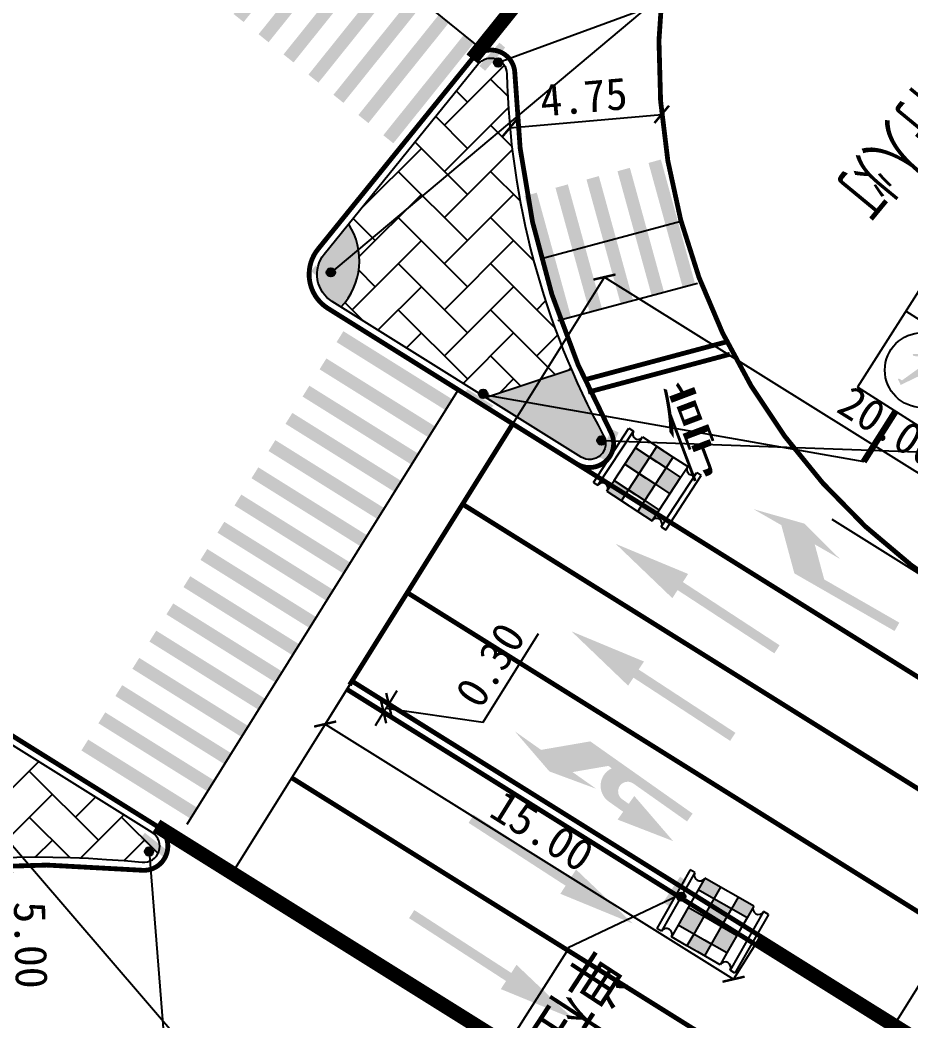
# Model space of a CAD drawing. Header units: millimetres. Extents: x 67546 to 67853, y 50670 to 50921.
# Drawn here: x 67696.48 to 67724.23, y 50758.68 to 50789.86 of the extents above; entities that cross this region are included whole.
import ezdxf

# ---------------------------------------------------------------- set-up
doc = ezdxf.new("R2010")
doc.units = ezdxf.units.MM
doc.linetypes.add('JTSS01', pattern=[6, 2, -4])
doc.linetypes.add('JTSS02', pattern=[2, 1, -1])
for name, color, linetype in [('@-中心线', 2, 'Continuous'), ('@-交通信号', 7, 'Continuous'), ('@-交通岛', 82, 'Continuous'), ('@-交通标志', 7, 'Continuous'), ('@-标注', 7, 'Continuous'), ('@-注释', 7, 'Continuous'), ('@-设计标注', 7, 'Continuous'), ('@-路面边线', 7, 'Continuous'), ('@-辅助设计', 4, 'Continuous'), ('@-道路边线', 7, 'Continuous'), ('@-隔离岛', 3, 'Continuous'), ('@-隔离栏', 7, 'Continuous'), ('交通标志', 7, 'Continuous')]:
    doc.layers.add(name, color=color, linetype=linetype)
doc.layers.add('@-道路标线', color=7, linetype='Continuous', lineweight=0)
doc.layers.get('0').off()
doc.styles.add('--黑体', font='simhei.ttf')
doc.styles.add('STYLE1', font='simhei.ttf', dxfattribs={"width": 0.8})
doc.styles.add('宋体', font='')
doc.styles.add('黑体', font='simhei.ttf', dxfattribs={"width": 0.8})
doc.styles.get('宋体').set_extended_font_data('SimSun')
doc.linetypes.add('FENCELINE1', pattern='A,6.349999999999998,-2.54,[133,ltypeshp.shx,S=2.54,R=0,X=-2.54,Y=0],-2.54,25.4', length=36.83)
doc.dimstyles.new('标志标注', dxfattribs={"dimtxt": 1, "dimasz": 0.5, "dimexe": 0, "dimexo": 0, "dimgap": 0.25, "dimtad": 1, "dimzin": 0, "dimdsep": 46, "dimtxsty": '--黑体', "dimblk": 'ARCHTICK', "dimcen": 0.09, "dimadec": 0, "dimazin": 0, "dimtfac": 1, "dimtix": 1, "dimtmove": 1, "dimatfit": 0, "dimfxl": 1, "dimtolj": 1, "dimtzin": 0, "dimarcsym": 0})

# ---------------------------------------------------------------- blocks, each defined once
blk = doc.blocks.new('A$C4D5C2BD2')
at = {"layer": '@-交通信号', "linetype": 'ByBlock', "lineweight": -3}
blk.add_hatch(color=14, dxfattribs=at).paths.add_polyline_path([(0.5572020175083134, 0.5146595514379442, 1), (0.2922885207311656, 0.5146595514379442, 1)])
h = blk.add_hatch(color=14, dxfattribs=at)
edge = h.paths.add_edge_path()
edge.add_line((0.981396496295929, 0.3103656233288348), (0.9047607928514481, 0.5335762156173587))
edge.add_line((0.9047607928514481, 0.5335762188769877), (0.000568583607673645, 0.2231366215273738))
edge.add_line((0.0005685761570930481, 0.2231366285122931), (0.07720427960157394, -7.396377623081207e-05))
edge.add_line((0.07720427960157394, -7.396703585982323e-05), (0.9813964888453484, 0.3103656303137541))
at = {"layer": '@-交通信号', "color": 14}
blk.add_circle((0.4247452691197395, 0.5146595514379442, 363.6511633631799), 0.1324567483885739, dxfattribs=at)
blk = doc.blocks.new('A$C3CD052C4')
at = {"layer": '@-交通信号'}
h = blk.add_hatch(color=256, dxfattribs=at)
h.paths.add_polyline_path([(0.1983859571773792, 4.356085207038632), (0.3037263108562911, 4.182178008431947), (0.3200045453995699, 3.934058719638415), (0.3810483660345199, 3.966599105235218), (0.4013966001366498, 4.275731142948644), (0.2752394003473455, 4.548255585470542), (0.1207051664969185, 4.589344146314033), (0.1368730835529277, 4.649943680897195), (0.157221317771473, 4.715024181221452), (0.1409426421305398, 4.776036930097689), (0.1002470557141351, 4.8142541802099), (0.04286595714802388, 4.829918102943338), (-0.01451514147629496, 4.814254180208081), (-0.05521072783449199, 4.77603693009587), (-0.07148940341721755, 4.715024181205081), (-0.05114116919867229, 4.649943680909928), (-0.03497325220087077, 4.589344146312214), (-0.1895074860512977, 4.548255585452353), (-0.3156646858988097, 4.275731142926816), (-0.2953164516802644, 3.966599105244313), (-0.2342726311035221, 3.934058719632958), (-0.2179943965602433, 4.182178008441042), (-0.1126540429395391, 4.356085207034994), (-0.1126540428813314, 3.967285207005261), (-0.2342726310889702, 3.267445207033234), (-0.279085850372212, 3.25705659617779), (-0.2912468931463081, 3.189701124136263), (-0.1126540429249872, 3.189685207004004), (0.04286595720623154, 3.967285207021632), (0.1983859571919311, 3.189685207022194), (0.3769788072968367, 3.18970112414172), (0.3648177647555713, 3.257056596183247), (0.3200045454141218, 3.267445207024139), (0.1983859571773792, 3.967285207023451)])
h.paths.add_polyline_path([(-0.06118429476919118, 1.636378291499568), (-0.3482229192304658, 0.9205713478113466), (-0.4579572204529541, 0.9188305799580121), (-0.4771172687906073, 0.8874937784821668), (-0.3065058634529123, 0.7793136970540218), (0.08171556417073589, 1.403055258662789), (0.3901159533270402, 0.8554683633010427), (0.3610900809726445, 0.822830726599932), (0.3647185906738741, 0.7974457475393137), (0.4082571785402251, 0.7793136970467458), (0.506219883376616, 0.8590945566884329), (0.2014475629403023, 1.638771373256532), (0.2159607196663273, 2.019543891745343), (0.3683466593938647, 1.85998217249653), (0.408250562948524, 1.595980882662843), (0.4737198686198099, 1.636111189556686), (0.4445396291994257, 1.94701568977689), (0.3030383364821319, 2.150094438551605), (0.1325111714249942, 2.208116783383957), (0.1252545931201894, 2.251633812893488, 0.2072279350689316), (0.1346140927344095, 2.450030692549262, 0.0711061981058181), (0.1193633821385447, 2.472137523831407, 0.0975891202728249), (0.1034852991870139, 2.48372346323049, 0.0222332267681968), (0.08456203251262195, 2.491531811232562, 0.0407986121601978), (0.07378418094594963, 2.494460636444273, 0.0459787038497324), (0.04555813709157519, 2.49706172911101, 0.0363583218134128), (0.009835170960286632, 2.494460636444273, 0.02830864803348), (-0.00935821476741694, 2.490530535462312, 0.0246906909628924), (-0.03075985630857758, 2.483723463228671, 0.079384576499933), (-0.05583795587881468, 2.469505774046411, 0.1243502617140169), (-0.06706480044522323, 2.454712290782481, 0.0811445592898371), (-0.07183741006883793, 2.435193731856998, 0.0695555518301039), (-0.0704105976910796, 2.411836468469119, 0.0047304574096672), (-0.06829578496399336, 2.401883111553616, 0.0090106909384495), (-0.06704230702598579, 2.39668994594831, 0.057141586892112), (-0.06096273110597394, 2.380969756777631, -0.0682413411958788), (-0.05615765994298272, 2.367678773531225, -0.1243534000053011), (-0.05688904688577168, 2.34781299745373, 0.0894556629479959), (-0.05978576498455368, 2.320536050174269, 0.0148189027599731), (-0.05776430989499204, 2.300840494513977, -0.0224194918720017), (-0.05592311613145284, 2.279750535453786, 0.0428473774026392), (-0.05615765994298272, 2.26976586341334, 0.1828745618122536), (-0.05377668564324267, 2.264489678782411, 0.101618928131842), (-0.04527257199515589, 2.258886470561265, 0.0299215739039949), (-0.001733984012389556, 2.249434136931086), (-0.001733984012389556, 2.204490589996567), (-0.1098946226702537, 2.1785597586113), (-0.1807460487616481, 2.085614511275708), (-0.2914515398006188, 1.939557423202132), (-0.3313056047336431, 1.904149619640521), (-0.5062198836385505, 1.793500335124918), (-0.4530814243044006, 1.753666386819532), (-0.2629672755283536, 1.852729243923022), (-0.2161719821888255, 1.877593834708023), (-0.1098946225974942, 2.021437714965941)])
for p, q in [((-1.402307950018439, 5.60923179994461), (-1.402307949960232, -1.2732925824821e-11)), ((1.402307949902024, 5.609231799970075), (-1.402307950018439, 5.60923179994461)), ((1.402307949902024, 5.609231799970075), (1.402307949960232, 1.2732925824821e-11)), ((1.402307949989336, 2.804615899991404), (-1.402307950047543, 2.804615899995042)), ((1.402307949960232, 1.2732925824821e-11), (-1.402307949960232, -1.2732925824821e-11))]:
    blk.add_line(p, q, dxfattribs=at)
at = {"layer": '@-交通信号', "color": 1}
blk.add_circle((-1.01863406598568e-10, 4.206923849938903), 1.166399999991831, dxfattribs=at)
at = {"layer": '@-交通信号', "color": 3}
blk.add_circle((0.01579213106015231, 1.529717030643951), 1.166399999991831, dxfattribs=at)
blk = doc.blocks.new('A$C5D3B22B4')
at = {"layer": '@-交通信号'}
for p, q in [((0.4413993451016722, 17.24206643283105), (1.1784147653525, 17.24206643283105)), ((0.4413993451016722, 17.24206643283105), (0.4413993451016722, 16.72376884262667)), ((1.105069848650601, 17.24206643283105), (0.5147442618035711, 17.24206643283105)), ((1.105069848650601, 17.24206643283105), (0.5147442618035711, 17.24206643283105)), ((0.5147442618035711, 17.24206643283105), (0.5147442618035711, 17.24206643283105)), ((0.5147442618035711, 17.24206643283105), (0.5147442618035711, 17.24206643283105)), ((0.5147442618035711, 17.24206643283105), (0.5147442618035711, 17.24206643283105)), ((1.1784147653525, 17.24206643283105), (1.1784147653525, 0.0809907138827839)), ((1.1784147653525, 17.07442647273456), (0.4413993451016722, 17.07442647273456)), ((-0.02233867958420888, 16.63465959109271), (-0.6277825429860968, 16.49763751473802)), ((0.1153616927622352, 16.63465959109271), (-0.02233867958420888, 16.63465959109271)), ((0.1153616927622352, 16.70260056157349), (0.1153616927622352, 15.69368050578487)), ((0.1153616927622352, 16.70260056157349), (0.2495233541849302, 16.70260056157349)), ((0.1824425234663067, 16.70260056157349), (0.1824425234663067, 15.69368050578487)), ((0.2495233541849302, 16.70260056157349), (0.809907055227086, 16.76442361522641)), ((0.2495233541849302, 16.70260056157349), (0.2495233541849302, 15.69368050578487)), ((0.809907055227086, 16.76442361522641), (0.809907055227086, 15.51163263688795)), ((0.809907055227086, 15.5105133279194), (0.809907055227086, 16.69353855771806)), ((-19.01916506013367, 16.36813209847242), (-19.33041515065997, 16.36658324647942)), ((-13.85681291895162, 16.3839729569936), (-19.01916506013367, 16.36813209847242)), ((-6.75872682291083, 16.40460298876314), (-13.85681291895162, 16.3839729569936)), ((0.1153616927622352, 16.44111264106868), (-6.75872682291083, 16.40460298876314)), ((-0.6277825429860968, 16.49763751473802), (-0.6277825429860968, 16.43890202417424)), ((-0.627029175448115, 16.21960691784443), (-0.6268592473934405, 16.17667414951393)), ((-0.627029175448115, 16.21960691784443), (0.1153616927622352, 16.21960691784443)), ((-19.01916506013367, 16.01543425421369), (-19.29370332800318, 16.01717393904255)), ((-13.85373341885861, 16.00429684719165), (-19.01916506013367, 16.01543425421369)), ((-6.75872682291083, 15.98979226334086), (-13.85373341885861, 16.00429684719165)), ((0.1153616927622352, 15.95516842628967), (-6.75872682291083, 15.98979226334086)), ((-0.6277825429860968, 15.95726485926753), (-0.6277825429860968, 15.90975372742651)), ((-0.02233867958420888, 15.77273165107181), (-0.6277825429860968, 15.90975372742651)), ((-0.6268592473934405, 16.17667414951393), (0.1153616927622352, 16.17667414951393)), ((0.1153616927622352, 15.77273165107181), (-0.02233867958420888, 15.77273165107181)), ((0.1153616927622352, 15.69368050578487), (0.2495233541849302, 15.69368050578487)), ((0.5147442618035711, 15.50372726831847), (0.2495233541849302, 15.69368050578487)), ((0.4413993451016722, 15.55625745722318), (0.4413993451016722, 0.0809907138827839)), ((0.5147442618035711, 15.50372726831847), (0.809907055227086, 15.50372726831847)), ((0.8904059988853987, 9.580596452478858), (1.212401773533202, 9.580596452478858)), ((0.8913895225996384, 9.577645881428907), (1.215352344690473, 9.577645881428907)), ((1.1784147653525, 4.319504131372014), (0.4413993451016722, 4.319504131372014)), ((1.1784147653525, 3.239628098528556), (0.4413993451016722, 3.239628098528556)), ((1.175710075112875, 3.065762893780629), (1.299130259663798, 3.065762893780629)), ((1.299130259663798, 3.065762893780629), (1.299130259663798, 1.940892026235815)), ((1.029931805227534, 2.159752065686916), (0.4413993451016722, 2.159752065686916)), ((1.1784147653525, 2.159752065686916), (0.4413993451016722, 2.159752065686916)), ((1.175710075112875, 2.160546679939216), (0.4441040353267454, 2.160546679939216)), ((1.028128678401117, 2.160546679939216), (0.4441040353267454, 2.160546679939216)), ((1.175710075112875, 1.940892026235815), (1.299130259663798, 1.940892026235815)), ((1.1784147653525, 1.079876032843458), (0.4413993451016722, 1.079876032843458)), ((0.2806895182875451, 0.8188976695801102), (0.1196916309563676, 0.2151556149183307)), ((0.3671628650772618, 0.8188976695801102), (0.2806895182875451, 0.8188976695801102)), ((0.4413993451016722, 0.8099070246335032), (0.3543977392691886, 0.8099070246335032)), ((0.4441040353267454, 0.8188976695801102), (0.3576306885224767, 0.8188976695801102)), ((0.3820061610458652, 0.8099070246335032), (0.4359999647276709, 0.8099070246335032)), ((0.7113683635107009, 0.8099070246335032), (0.7545634064445039, 0.8099070246335032)), ((0.7114995000010822, 0.8188976695801102), (0.7544322699541226, 0.8188976695801102)), ((0.7884406702505657, 0.8188976695801102), (0.7884406702505657, 0.0809907138827839)), ((0.7884406702505657, 0.8188976695801102), (0.8313734402036062, 0.8188976695801102)), ((0.8313734402036062, 0.8188976695801102), (0.8313734402036062, 0.0809907138827839)), ((1.029931805227534, 0.8099070246335032), (1.08392560890934, 0.8099070246335032)), ((1.175710075112875, 0.8188976695801102), (1.284665417959332, 0.8188976695801102)), ((1.1784147653525, 0.8099070246335032), (1.28803570799937, 0.8099070246316842)), ((1.252651245362358, 0.8188976695801102), (1.361606588208815, 0.8188976695801102)), ((1.361606588208815, 0.8188976695801102), (1.522604475525441, 0.2151556149183307)), ((0, 0.0809907138827839), (1.61981411043962, 0.0809907138827839)), ((0, 0.0809907138827839), (0, 0)), ((0, 0), (1.61981411043962, 0)), ((0.1196916309563676, 0.2151556149183307), (0.1196916309563676, 0.0809907138827839)), ((1.522604475525441, 0.2151556149183307), (1.522604475525441, 0.0809907138827839)), ((1.61981411043962, 0.0809907138827839), (1.61981411043962, 0))]:
    blk.add_line(p, q, dxfattribs=at)
blk = doc.blocks.new('A$C42B20481')
at = {"layer": '@-交通信号', "linetype": 'ByBlock', "lineweight": -3}
for points in [[(0.1324567483885739, 0, 1), (-0.1324567483885739, 0, 1)], [(0.4606980249664048, -0.3733013846704125), (0.4603487807471538, -0.1373016438719787), (-0.4956503291614354, -0.1387163790641353), (-0.4953010849567363, -0.374716119862569)]]:
    blk.add_hatch(color=14, dxfattribs=at).paths.add_polyline_path(points)
at = {"layer": '@-交通信号', "color": 14}
blk.add_circle((0, 0), 0.1324567483885739, dxfattribs=at)
blk = doc.blocks.new('_ARCHTICK')
at = {"color": 0, "linetype": 'ByBlock', "const_width": 0.15}
blk.add_lwpolyline([(-0.5, -0.5), (0.5, 0.5)], dxfattribs=at)
blk = doc.blocks.new('*D42')
at = {"layer": '@-注释', "color": 0, "lineweight": -2, "transparency": 16777216}
for p, q in [((67706.81518474182, 50769.26775325238), (67705.97970262382, 50767.93070237049)), ((67705.97970262382, 50767.93070237049), (67718.70042406631, 50759.98191340725)), ((67719.53590618432, 50761.31896428914), (67718.70042406631, 50759.98191340725))]:
    blk.add_line(p, q, dxfattribs=at)
at = {"layer": 'Defpoints', "color": 0, "transparency": 16777216}
for p in [(67706.81518474182, 50769.26775325238), (67719.53590618432, 50761.31896428914), (67718.70042406631, 50759.98191340725)]:
    blk.add_point(p, dxfattribs=at)
at = {"layer": '@-注释', "color": 0, "lineweight": -2, "transparency": 16777216, "xscale": 0.5, "yscale": 0.5, "zscale": 0.5}
for p, rotation in [((67705.97970262382, 50767.93070237049), 148.0000000011344), ((67718.70042406631, 50759.98191340725), 328.0000000011345)]:
    blk.add_blockref('_ARCHTICK', p, dxfattribs=dict(at, rotation=rotation))
at = {"layer": '@-注释', "color": 0, "transparency": 16777216, "insert": (67712.74047986775, 50764.59710827613), "char_height": 1, "attachment_point": 5, "rotation": 328.0000000011344, "style": '--黑体'}
blk.add_mtext('\\A1;15.00', dxfattribs=at)
blk = doc.blocks.new('A$C348E0356')
at = {"layer": '交通标志', "lineweight": 15}
h = blk.add_hatch(color=1, dxfattribs=at)
h.paths.add_polyline_path([(3.003229652764275, 1.581825583154568), (2.699315253586973, 2.053429645515278), (2.345612207427619, 1.825493846656171), (2.649526606546714, 1.35388978429546)])
h.paths.add_polyline_path([(1.699794109328649, 2.827652479812969), (2.00370850827312, 2.356048417277634), (2.357411554490681, 2.58398421613674), (2.053497155546209, 3.055588278657522)])
h.paths.add_polyline_path([(2.00370850827312, 2.356048417277634), (1.473153939063194, 2.014144718996249), (1.815057638159487, 1.483590148374786), (2.345612207427619, 1.825493846656171), (2.212649657740256, 2.031820624353712)])
h.paths.add_polyline_path([(2.11897203727858, 1.011986086014075), (1.815057638159487, 1.483590148374786), (1.284503068891353, 1.141686450093402), (1.588417468068655, 0.6700823877326914)])
h.paths.add_polyline_path([(1.169239540060515, 2.485748781531583), (0.6386849708505907, 2.143845083250199), (0.9425993697950616, 1.672241020714864), (1.473153939063194, 2.014144718996249)])
h.paths.add_polyline_path([(0.9425993697950616, 1.672241020714864), (0.5888963236357087, 1.444305221855755), (0.9308000227320008, 0.9137506512342952), (1.284503068891353, 1.141686450093402), (1.151540519262198, 1.348013227790942)])
at = {"layer": '交通标志', "lineweight": 25}
for p, q in [((1.768577406415715, 3.497717086982446), (6.21755607426e-05, 2.358038092701462)), ((1.863550656125879, 3.350340817545656), (1.768577406415715, 3.497717086982446)), ((1.863550656125879, 3.350340817545656), (0.0950354252709076, 2.210661823264671)), ((1.699794109328649, 2.827652479812969), (1.169239540060515, 2.485748781531583)), ((2.053497155546209, 3.055588278657522), (1.699794109328649, 2.827652479812969)), ((2.00370850827312, 2.356048417277634), (1.699794109328649, 2.827652479812969)), ((2.357411554490681, 2.58398421613674), (2.053497155546209, 3.055588278657522)), ((2.357411554490681, 2.58398421613674), (2.00370850827312, 2.356048417277634)), ((2.699315253586973, 2.053429645515278), (2.357411554490681, 2.58398421613674)), ((0.0950354252709076, 2.210661823264671), (6.21755607426e-05, 2.358038092701462)), ((1.169239540060515, 2.485748781531583), (0.6386849708505907, 2.143845083250199)), ((1.473153939063194, 2.014144718996249), (1.169239540060515, 2.485748781531583)), ((2.00370850827312, 2.356048417277634), (1.473153939063194, 2.014144718996249)), ((2.345612207427619, 1.825493846656171), (2.00370850827312, 2.356048417277634)), ((3.003229652764275, 1.581825583154568), (2.566352703957818, 2.259756423212819)), ((0.6386849708505907, 2.143845083250199), (0.2849819246330298, 1.91590928439109)), ((0.5888963236357087, 1.444305221855755), (0.2849819246330298, 1.91590928439109)), ((0.9425993697950616, 1.672241020714864), (0.6386849708505907, 2.143845083250199)), ((1.473153939063194, 2.014144718996249), (0.9425993697950616, 1.672241020714864)), ((1.815057638159487, 1.483590148374786), (1.473153939063194, 2.014144718996249)), ((2.649526606546714, 1.35388978429546), (2.212649657740256, 2.031820624353712)), ((2.699315253586973, 2.053429645515278), (2.345612207427619, 1.825493846656171)), ((0.9425993697950616, 1.672241020714864), (0.5888963236357087, 1.444305221855755)), ((1.284503068891353, 1.141686450093402), (0.9425993697950616, 1.672241020714864)), ((2.11897203727858, 1.011986086014075), (1.68209508853033, 1.689916926072328)), ((2.345612207427619, 1.825493846656171), (1.815057638159487, 1.483590148374786)), ((3.003229652764275, 1.581825583154568), (2.649526606546714, 1.35388978429546)), ((0.9308000227320008, 0.9137506512342952), (0.5888963236357087, 1.444305221855755)), ((1.588417468068655, 0.6700823877326914), (1.151540519262198, 1.348013227790942)), ((1.815057638159487, 1.483590148374786), (1.284503068891353, 1.141686450093402)), ((3.193176151951773, 1.287073044106364), (1.424660921038593, 0.1473940498253796)), ((2.649526606546714, 1.35388978429546), (2.11897203727858, 1.011986086014075)), ((3.288149401603732, 1.139696774669572), (3.193176151951773, 1.287073044106364)), ((1.234714421851094, 0.442146588873584), (0.7978374730446376, 1.120077428931835)), ((1.284503068891353, 1.141686450093402), (0.9308000227320008, 0.9137506512342952)), ((3.288149401603732, 1.139696774669572), (1.519634170748758, 1.7780388589e-05)), ((2.11897203727858, 1.011986086014075), (1.588417468068655, 0.6700823877326914)), ((1.588417468068655, 0.6700823877326914), (1.234714421851094, 0.442146588873584)), ((1.519634170748758, 1.7780388589e-05), (1.424660921038593, 0.1473940498253796))]:
    blk.add_line(p, q, dxfattribs=at)
for centre, major_axis, ratio, start_param, end_param in [((1.958523905836044, 3.202964548094313), (0.0132628393479032, 0.1748249984116091), 0.9999999976595978, 0.648165981041317, 3.789758634631108), ((0.1900086749810725, 2.06328555382788), (-0.1748249984686601, 0.0132628393522313), 0.999999997006934, 2.218962305269292, 5.360554958859085), ((3.098202902416232, 1.434449313717776), (-0.1748249984686601, 0.0132628393522313), 0.999999997006934, -0.9226303483204992, 2.218962305269292), ((1.329687671561259, 0.2947703194367932), (0.0132628393608787, 0.1748249985826468), 0.9999999959073038, 3.789758633994535, 6.931351287584327)]:
    blk.add_ellipse(centre, major_axis=major_axis, ratio=ratio, start_param=start_param, end_param=end_param, dxfattribs=at)
blk = doc.blocks.new('A$C3C0A0687')
at = {"layer": '交通标志', "linetype": 'ByBlock', "lineweight": -3}
for points in [[(0.51630682812538, 0.9557776210713198), (0.2803620946360752, 0.9608847109484486), (0.259674049098976, 0.0051084273000015), (0.4956187825882809, 1.3374228729e-06)], [(0.2649107784296911, 0.5038333508418873, 1), (-2.7183474567e-06, 0.5038333508418873, 1)]]:
    blk.add_hatch(color=14, dxfattribs=at).paths.add_polyline_path(points)
at = {"layer": '交通标志', "color": 14}
blk.add_circle((0.1324540300411172, 0.5038333508418873), 0.1324567483885739, dxfattribs=at)
blk = doc.blocks.new('A$C59555438')
at = {"layer": '交通标志'}
h = blk.add_hatch(color=1, dxfattribs=at)
edge = h.paths.add_edge_path(flags=16)
edge.add_arc((0.3505040291111072, -0.2000641846525468), 0.2015999999999083, 105.28331680243821, 195.2833168024382, ccw=False)
edge.add_line((0.2973638451967417, -0.0055939276630852), (5.360870505988714, 1.378040152772654))
edge.add_arc((5.414010689903078, 1.183569895783192), 0.2015999999999011, 15.283316802438208, 105.28331680244241, ccw=False)
edge.add_line((5.608480946892087, 1.236710079697104), (6.193512939698848, -0.9042558261298836))
edge.add_arc((5.999042682709839, -0.957396010043567), 0.2015999999998938, -74.71668319756589, 15.283316802438208, ccw=False)
edge.add_line((6.052182866622387, -1.151866267033027), (0.9886762058304157, -2.535500347468768))
edge.add_arc((0.9355360219160502, -2.34103009047908), 0.2015999999999011, 195.2833168024382, 285.2833168024382, ccw=False)
edge.add_line((0.7410657649270433, -2.394170274392763), (0.1560337721202814, -0.2532043685657754))
edge = h.paths.add_edge_path()
edge.add_arc((0.3503419572534767, -0.1999667472398414), 0.302399999999848, 105.28331680243821, 195.2833168024382, ccw=False)
edge.add_line((0.2706316813819285, 0.0917386382445784), (5.334390413281653, 1.475441598648558))
edge.add_arc((5.414100689153202, 1.18373621316391), 0.302399999999848, 15.283316802436786, 105.28331680243821, ccw=False)
edge.add_line((5.705806074638529, 1.263446489034095), (6.290910140045524, -0.8777831715638058))
edge.add_arc((5.999204754560196, -0.9574934474339896), 0.302399999999848, -74.71668319756168, 15.283316802438208, ccw=False)
edge.add_line((6.078915030429924, -1.249198832918409), (1.015156298530199, -2.632901793322389))
edge.add_arc((0.9354460226604712, -2.341196407837741), 0.3023999999998553, 195.2833168024382, 285.2833168024382, ccw=False)
edge.add_line((0.6437406371751422, -2.420906683708153), (0.05863657176814741, -0.2796770231102528))
for points in [[(2.254681827422053, -2.189556589226748), (3.715157706097762, -1.790472647057248), (5.513923373892131, 1.358669911795209, 0.19887857131623), (5.360870506072387, 1.378040152808353), (4.094864884389901, 1.032096394553322)], [(0.3955562100963739, -1.12975365046673), (0.7410657650125358, -2.394170274357747, 0.198946163876398), (0.8356233380946132, -2.516130106418776), (2.634389005716446, 0.6330124523843621), (1.17391312721698, 0.2339285102629444)], [(5.175633584771317, -1.391388704888339), (6.052182866707878, -1.151866266997557, 0.4142135623731015), (6.193512939784341, -0.904255826094868), (5.953990501893699, -0.0277065441587444)]]:
    blk.add_hatch(color=1, dxfattribs=at).paths.add_polyline_path(points)
at = {"layer": '交通标志', "true_color": 0xffffff}
for points in [[(5.953990501893696, -0.0277065441587435), (5.608480946977579, 1.236710079732119, 0.1989461638801886), (5.513923373892131, 1.358669911795209), (3.715157706097762, -1.79047264705725), (5.175633584771319, -1.391388704888339)], [(4.094864884389901, 1.032096394553322), (2.634389005716448, 0.6330124523843624), (0.8356233380946132, -2.516130106418776, 0.1988785713200205), (0.9886762059159082, -2.535500347433525), (2.254681827422053, -2.189556589226748)], [(1.17391312721698, 0.2339285102629444), (0.2973638452822342, -0.0055939276273875, 0.4142135623730847), (0.1560337722057739, -0.2532043685307599), (0.3955562100963739, -1.12975365046673)]]:
    blk.add_hatch(color=7, dxfattribs=at).paths.add_polyline_path(points)
at = {"layer": '交通标志', "color": 1}
for points in [[(0.5464096677369527, -2.447644689311118, 0.414213562373091), (1.041630549543697, -2.730304835463357), (6.10565303610565, -1.346529802489839, 0.414213562373091), (6.388313182256754, -0.8513089206835502), (5.803137044251343, 1.290184494685945, 0.414213562373091), (5.307916162444597, 1.572844640838184), (0.2438936758826458, 0.1890696078644396, 0.414213562373091), (-0.038766470268456, -0.3061512739420777), (0.5464096677369527, -2.447644689311118)], [(0.0586365718536399, -0.2796770230750099, -0.4142135623730951), (0.270631681467421, 0.09173863827959401), (5.334390413368963, 1.475441598683801, -0.414213562373091), (5.705806074722204, 1.263446489069564), (6.290910140131018, -0.87778317152879, -0.414213562373091), (6.078915030515418, -1.249198832883166), (1.015156298615693, -2.632901793286919, -0.414213562373091), (0.6437406372606347, -2.420906683673138), (0.0586365718536399, -0.2796770230750099)], [(0.1560337722057739, -0.2532043685307599, -0.4142135623730847), (0.2973638452822342, -0.0055939276273875), (5.360870506072387, 1.378040152808353, -0.4142135623731015), (5.608480946977579, 1.236710079732119), (6.193512939784341, -0.904255826094868, -0.4142135623731015), (6.052182866707878, -1.151866266997557), (0.9886762059159082, -2.535500347433525, -0.4142135623731015), (0.7410657650125358, -2.394170274357747), (0.1560337722057739, -0.2532043685307599)]]:
    blk.add_lwpolyline(points, format="xyb", dxfattribs=at)
for points in [[(5.513923373891883, 1.358669911794777), (3.71515770609767, -1.790472647057413)], [(2.254681827422245, -2.189556589226413), (4.094864884389608, 1.032096394552809)], [(2.634389005716001, 0.6330124523835821), (0.8356233380945923, -2.516130106418812)], [(1.173913127217019, 0.2339285102630129), (0.3955562100964016, -1.129753650466682)], [(5.175633584771276, -1.391388704888413), (5.953990501893713, -0.0277065441587183)]]:
    blk.add_lwpolyline(points, dxfattribs=at)
at = {"layer": '交通标志', "color": 7}
for points in [[(4.094864884389608, 1.032096394552809), (2.634389005716001, 0.6330124523835821)], [(3.71515770609767, -1.790472647057413), (5.175633584771276, -1.391388704888413)]]:
    blk.add_lwpolyline(points, dxfattribs=at)
at = {"layer": '交通标志', "color": 1, "lineweight": 0}
for centre, radius, start, end in [((0.3503419573371502, -0.1999667472043711), 0.302399999999848, 105.2833168024516, 195.2833168019546), ((5.999204754645687, -0.9574934473989742), 0.3023999999998538, 285.2833168024517, 15.28331680195462), ((0.935446022745964, -2.341196407802725), 0.3023999999998538, 195.2833168019546, 285.2833168024517)]:
    blk.add_arc(centre, radius, start, end, dxfattribs=at)
blk = doc.blocks.new('A$C00990124')
at = {"layer": '@-交通标志'}
blk.add_line((4.03863356891088, 8.375682107638568), (7.842989163240419, 9.514135432895273), dxfattribs=at)
at = {"layer": '@-交通标志', "color": 0, "lineweight": -3}
blk.add_line((4.058251671376638, 8.35589451668784), (-1.7789425328e-06, 3.746898548211901), dxfattribs=at)
at = {"layer": '@-交通标志', "lineweight": 0, "ltscale": 0.5, "rotation": 18.7745132221656}
blk.add_blockref('A$C348E0356', (7.610208364087156, 6.313692850992083), dxfattribs=at)
at = {"layer": '@-交通标志', "rotation": 139.089048828602}
blk.add_blockref('A$C3C0A0687', (8.190717954887077, 9.704387176316233), dxfattribs=at)
at = {"layer": '@-交通标志', "color": 0, "lineweight": -3, "rotation": 305.8141268137496}
blk.add_blockref('A$C59555438', (1.830900762579403, 5.826271494384855), dxfattribs=at)
at = {"layer": '@-交通标志', "color": 0, "lineweight": -3, "style": '黑体', "width": 0.8}
blk.add_text('单柱', height=1.5, rotation=228.1137237925515, dxfattribs=at).set_placement((4.715823206817731, 8.34912640415132))
blk = doc.blocks.new('*D48')
at = {"layer": '@-标注', "color": 0, "lineweight": -2, "transparency": 16777216}
for p, q in [((67710.89760720945, 50767.98707983628), (67712.62728750448, 50770.75514693665)), ((67707.96022727723, 50768.55225126536), (67708.22518690935, 50768.97627531343)), ((67707.96022727723, 50768.55225126536), (67707.80125149796, 50768.2978368365)), ((67707.96022727723, 50768.55225126536), (67707.80125149796, 50768.2978368365)), ((67707.86778955867, 50768.61001276264), (67707.96022727723, 50768.55225126536)), ((67707.88073938759, 50768.42504405092), (67710.89760720945, 50767.98707983628)), ((67707.80125149796, 50768.2978368365), (67707.53629186585, 50767.87381278843)), ((67707.7088137794, 50768.35559833379), (67707.80125149796, 50768.2978368365))]:
    blk.add_line(p, q, dxfattribs=at)
at = {"layer": 'Defpoints', "color": 0, "transparency": 16777216}
for p in [(67707.86778955867, 50768.61001276264), (67707.7088137794, 50768.35559833379), (67707.80125149796, 50768.2978368365)]:
    blk.add_point(p, dxfattribs=at)
at = {"layer": '@-标注', "color": 0, "lineweight": -2, "transparency": 16777216, "xscale": 0.5, "yscale": 0.5, "zscale": 0.5}
for p, rotation in [((67707.80125149796, 50768.2978368365), 58.0000000003803), ((67707.96022727723, 50768.55225126536), 238.0000000003803)]:
    blk.add_blockref('_ARCHTICK', p, dxfattribs=dict(at, rotation=rotation))
at = {"layer": '@-标注', "color": 0, "transparency": 16777216, "insert": (67711.1216469697, 50769.77152990916), "char_height": 1, "attachment_point": 5, "rotation": 58.0000000003803, "style": '--黑体'}
blk.add_mtext('\\A1;0.30', dxfattribs=at)
blk = doc.blocks.new('*U50')
at = {"layer": '@-路面边线'}
h = blk.add_hatch(color=256, dxfattribs=at)
h.dxf.hatch_style = 1
h.paths.add_polyline_path([(0.3290716276812473, -0.00493495195909896), (0.3474177404914101, -4.004892879241841), (0.7474135332127638, -4.003058267962683), (0.7290674203821341, -0.003100340677790747)])
blk = doc.blocks.new('*U51')
at = {"layer": '@-辅助设计', "color": 0, "linetype": 'ByBlock', "lineweight": -2, "transparency": 16777216, "rotation": 321.0000000002346}
for p in [(67699.16209043124, 50798.41405245889), (67699.9392363927, 50797.78473206784), (67700.71638235416, 50797.15541167679), (67701.49352831562, 50796.52609128575), (67702.27067427708, 50795.8967708947), (67703.04782023854, 50795.26745050366), (67703.8249662, 50794.63813011261), (67704.60211216146, 50794.00880972156), (67705.37925812292, 50793.37948933052), (67706.15640408438, 50792.75016893947), (67706.93355004584, 50792.12084854842), (67707.7106960073, 50791.49152815738), (67708.48784196876, 50790.86220776632), (67709.26498793022, 50790.23288737528), (67710.04213389168, 50789.60356698423)]:
    blk.add_blockref('*U50', p, dxfattribs=at)
blk = doc.blocks.new('*U52')
at = {"layer": '@-路面边线'}
h = blk.add_hatch(color=256, dxfattribs=at)
h.dxf.hatch_style = 1
h.paths.add_polyline_path([(0.3484640278604318, -0.002446980837731483), (0.3484640278656204, -4.002446980831996), (0.7484640278651242, -4.002446980828855), (0.7484640278599356, -0.002446980834590384)])
blk = doc.blocks.new('*U53')
at = {"layer": '@-辅助设计', "color": 0, "linetype": 'ByBlock', "lineweight": -2, "transparency": 16777216}
for p, rotation in [((67710.12682559651, 50778.3416462895), 237.9999999999303), ((67709.59690633227, 50777.49359819334), 237.9999999999303), ((67709.06698706804, 50776.64555009719), 237.9999999999303), ((67708.5370678038, 50775.79750200103), 237.9999999999303), ((67708.00714853957, 50774.94945390488), 237.9999999999303), ((67707.47722927533, 50774.10140580872), 237.9999999999303), ((67706.9473100111, 50773.25335771257), 237.9999999999303), ((67706.41739074686, 50772.40530961641), 237.9999999999303), ((67705.88747148264, 50771.55726152026), 237.9999999999158), ((67705.3575522184, 50770.7092134241), 237.9999999999303), ((67704.82763295417, 50769.86116532794), 237.9999999999303), ((67704.29771368993, 50769.01311723179), 237.9999999999303), ((67703.7677944257, 50768.16506913563), 237.9999999999303), ((67703.23787516146, 50767.31702103948), 237.9999999999303), ((67702.70795589723, 50766.46897294332), 237.9999999999303), ((67702.17803663299, 50765.62092484717), 237.9999999999158)]:
    blk.add_blockref('*U52', p, dxfattribs=dict(at, rotation=rotation))
blk = doc.blocks.new('*U61')
at = {"layer": '@-路面边线'}
h = blk.add_hatch(color=256, dxfattribs=at)
h.dxf.hatch_style = 1
h.paths.add_polyline_path([(0.07852621056734804, 1.98489577410758), (0.1066889735314466, -2.015005082014402), (0.5066790591402277, -2.012188805711053), (0.4785162961901873, 1.98771205040717)])
blk = doc.blocks.new('*U62')
at = {"layer": '@-辅助设计', "color": 0, "linetype": 'ByBlock', "lineweight": -2, "transparency": 16777216, "rotation": 194.9671711634124}
for p in [(67717.06073094565, 50783.59645869592), (67716.09465698205, 50783.33819314104), (67715.12858301844, 50783.07992758616), (67714.16250905483, 50782.82166203127), (67713.19643509122, 50782.56339647639)]:
    blk.add_blockref('*U61', p, dxfattribs=at)
blk = doc.blocks.new('A$C174B43BA')
at = {"layer": '交通标志', "linetype": 'ByBlock', "lineweight": -3}
for points in [[(0.6366147921982129, 0.3842561724922007, 1), (0.3717012954210651, 0.3842561724922007, 1)], [(0.955758185315062, -1.431443593e-06), (0.9610766889582008, 0.2359386311726439), (0.0053193263074718, 0.2574830817691236), (8.226643331e-07, 0.0215430191528867)]]:
    blk.add_hatch(color=14, dxfattribs=at).paths.add_polyline_path(points)
at = {"layer": '交通标志', "color": 14}
blk.add_circle((0.504158043809639, 0.3842561724922007), 0.1324567483885739, dxfattribs=at)
blk = doc.blocks.new('*D79')
at = {"layer": '@-设计标注', "color": 0, "lineweight": -2, "transparency": 16777216}
for p, q in [((67711.82292178884, 50777.28180776104), (67714.68044593537, 50781.8548023203)), ((67714.68044593537, 50781.8548023203), (67731.6414078585, 50771.25641703564)), ((67728.78388371196, 50766.68342247638), (67731.6414078585, 50771.25641703564))]:
    blk.add_line(p, q, dxfattribs=at)
at = {"layer": 'Defpoints', "color": 0, "transparency": 16777216}
for p in [(67711.82292178884, 50777.28180776104), (67731.6414078585, 50771.25641703564), (67728.78388371196, 50766.68342247638)]:
    blk.add_point(p, dxfattribs=at)
at = {"layer": '@-设计标注', "color": 0, "lineweight": -2, "transparency": 16777216, "xscale": 0.5, "yscale": 0.5, "zscale": 0.5}
for p, rotation in [((67714.68044593537, 50781.8548023203), 147.9999999999958), ((67731.6414078585, 50771.25641703564), 327.9999999999959)]:
    blk.add_blockref('_ARCHTICK', p, dxfattribs=dict(at, rotation=rotation))
at = {"layer": '@-设计标注', "color": 0, "transparency": 16777216, "insert": (67723.56134341963, 50777.19641006523), "char_height": 1, "attachment_point": 5, "rotation": 327.99999999999585, "style": '--黑体'}
blk.add_mtext('\\A1;20.00', dxfattribs=at)
blk = doc.blocks.new('*D97')
at = {"layer": '@-设计标注', "color": 0, "lineweight": -2, "transparency": 16777216}
blk.add_line((67695.98864596944, 50763.52844450565), (67696.1159130602, 50758.5300644593), dxfattribs=at)
at = {"layer": 'Defpoints', "color": 0, "transparency": 16777216}
for p in [(67695.98864596944, 50763.52844450565), (67696.1159130602, 50758.5300644593), (67696.1159130602, 50758.5300644593)]:
    blk.add_point(p, dxfattribs=at)
at = {"layer": '@-设计标注', "color": 0, "lineweight": -2, "transparency": 16777216, "xscale": 0.5, "yscale": 0.5, "zscale": 0.5}
for p, rotation in [((67695.98864596944, 50763.52844450565), 91.45853095457419), ((67696.1159130602, 50758.5300644593), 271.4585309545742)]:
    blk.add_blockref('_ARCHTICK', p, dxfattribs=dict(at, rotation=rotation))
at = {"layer": '@-设计标注', "color": 0, "transparency": 16777216, "insert": (67696.80765267911, 50761.04848754282), "char_height": 1, "attachment_point": 5, "rotation": 271.45853095457414, "style": '--黑体'}
blk.add_mtext('\\A1;5.00', dxfattribs=at)
blk = doc.blocks.new('*D98')
at = {"layer": '@-设计标注', "color": 0, "lineweight": -2, "transparency": 16777216}
for p, q in [((67711.73494140402, 50786.50794891685), (67716.46275674336, 50786.92312924802)), ((67716.45028938708, 50787.06509974579), (67716.46275674336, 50786.92312924802)), ((67711.72247404774, 50786.64991941462), (67711.73494140402, 50786.50794891685))]:
    blk.add_line(p, q, dxfattribs=at)
at = {"layer": 'Defpoints', "color": 0, "transparency": 16777216}
for p in [(67716.45028938708, 50787.06509974579), (67716.46275674336, 50786.92312924802), (67711.72247404774, 50786.64991941462)]:
    blk.add_point(p, dxfattribs=at)
at = {"layer": '@-设计标注', "color": 0, "lineweight": -2, "transparency": 16777216, "xscale": 0.5, "yscale": 0.5, "zscale": 0.5}
for p, rotation in [((67716.46275674336, 50786.92312924802), 5.018642060793241), ((67711.73494140402, 50786.50794891685), 185.0186420607932)]:
    blk.add_blockref('_ARCHTICK', p, dxfattribs=dict(at, rotation=rotation))
at = {"layer": '@-设计标注', "color": 0, "transparency": 16777216, "insert": (67714.03323917468, 50787.46266379836), "char_height": 1, "attachment_point": 5, "rotation": 5.018642060793241, "style": '--黑体'}
blk.add_mtext('\\A1;4.75', dxfattribs=at)

msp = doc.modelspace()

# ---------------------------------------------------------------- hatches: boundary and pattern name
at = {"layer": '@-道路标线'}
for points in [[(67723.78952862296, 50770.95855039095), (67723.86432813472, 50771.08856974681), (67721.52397972092, 50772.43496096071), (67721.22947388291, 50773.52732825759), (67722.00959002109, 50773.0785311861), (67720.90886182208, 50774.17324458804), (67719.32252332346, 50774.62438776537), (67720.1893190311, 50774.12572435159), (67720.59426455888, 50772.62371931834), (67723.71472911065, 50770.82853103428)], [(67720.05259881768, 50770.25800828355), (67720.13470810677, 50770.38353941086), (67717.12196099621, 50772.35416237228), (67717.28617957913, 50772.60522463272), (67715.03135363621, 50773.54237988389), (67716.79352383806, 50771.85203785585), (67716.95774241854, 50772.10310011471), (67719.97048952692, 50770.13247715272)], [(67718.6762608683, 50767.53174447593), (67718.75837015739, 50767.65727560325), (67715.74562304684, 50769.62789856467), (67715.90984162975, 50769.8789608251), (67713.65501568683, 50770.81611607628), (67715.41718588868, 50769.12577404823), (67715.58140446917, 50769.37683630709), (67718.59415157755, 50767.40621334511)], [(67717.33840928994, 50765.01911983948), (67717.42490398034, 50765.14167051558), (67714.23858638274, 50767.39053248647), (67712.70558701672, 50767.12612192379), (67711.88858250332, 50767.70275319715), (67712.96513721316, 50766.45334135265), (67714.42129649245, 50765.91519624715), (67713.68599243177, 50766.43416439468), (67714.80090105983, 50766.62646298426), (67714.9074259962, 50766.5512790559, 0.577350269189626), (67714.81298584706, 50765.51634859528), (67715.26233832916, 50765.19920139403), (67715.08934894757, 50764.95410004131), (67716.81944114373, 50764.28381577881), (67715.60831709379, 50765.68940410196), (67715.43532771163, 50765.4443027485), (67715.23107658359, 50765.5884605672, -1), (67715.5770553469, 50766.07866327379), (67717.25191459882, 50764.89656916279)], [(67710.52960318208, 50764.97799626949), (67710.44801907983, 50764.85212318442), (67713.46897317632, 50762.89410470768), (67713.30580496712, 50762.64235853175), (67715.5645266734, 50761.7146321436), (67713.79530958703, 50763.3975970551), (67713.63214138028, 50763.14585088075), (67710.61118728598, 50765.10386935806)], [(67708.67488575725, 50762.00982793293), (67708.59330165501, 50761.88395484786), (67711.6142557515, 50759.92593637112), (67711.4510875423, 50759.67419019519), (67713.70980924858, 50758.74646380705), (67711.94059216221, 50760.42942871854), (67711.77742395546, 50760.17768254419), (67708.75646986115, 50762.13570102151)]]:
    msp.add_hatch(color=7, dxfattribs=at).paths.add_polyline_path(points)
at = {"layer": '@-隔离岛'}
h = msp.add_hatch(dxfattribs=at)
h.set_pattern_fill('GRASS', color=256, scale=0.02, angle=-1.6576033e-09, style=0)
h.set_pattern_definition([(90, (0, 0), (-0.3592102447896078, 0.3592102448103922), [0.09525, -0.6231704896]), (44.9999999983424, (0, 0), (-0.3592102448323739, 0.3592102448531583), [0.09525, -0.41275]), (134.9999999983424, (0, 0), (-0.3592102448531583, -0.3592102448323739), [0.09525, -0.41275])])
h.paths.add_polyline_path([(67670.17979054966, 50787.70467890214, 0.7941676723997396), (67669.37144633124, 50787.16127018849, -0.01364420500547143), (67669.88888074883, 50785.68026766826), (67671.27580606334, 50786.68262790099)])
h.paths.add_polyline_path([(67696.29584284294, 50795.27178539443, 0.2993257988910983), (67693.09350993844, 50795.46105842479), (67694.02503554296, 50794.59239674544, 0.4348123749617517), (67695.84896594485, 50794.71993838365)])
h.paths.add_polyline_path([(67702.16427977735, 50802.51870147807, 0.7657849444704822), (67701.59833774286, 50803.30084452759, -0.02403165531386306), (67699.29158392521, 50802.55026193956), (67700.0223570941, 50799.873647247)])
h.paths.add_polyline_path([(67706.71261155963, 50783.50596554112), (67705.95272969772, 50782.56758959054, 0.450467153690103), (67706.19995639495, 50781.09022110335), (67706.47288343341, 50780.91967736171, 0.345077199931456)])
h.paths.add_polyline_path([(67713.64678355449, 50778.98102981966), (67710.97380140514, 50778.10719166572), (67713.94998615915, 50776.24746502733, 0.7715543858711048), (67714.65390152248, 50776.91090057477, -0.02326624865524263)])
h.paths.add_polyline_path([(67691.07815015365, 50770.49334151192, 0.3689194771130387), (67689.79352130918, 50770.30135244475, 0.4155986916622091), (67692.0753942798, 50769.87019422112)])
h.paths.add_polyline_path([(67685.35353192818, 50765.19372893243), (67682.29554250036, 50761.67591450505, 0.7982739974285391), (67682.87145384218, 50760.8890001512, -0.02597946412037403), (67686.30459423547, 50762.16723825481)])
h = msp.add_hatch(dxfattribs=at)
h.set_pattern_fill('AR-HBONE', color=30, scale=0.01, angle=-1.6576033e-09, style=0)
h.set_pattern_definition([(44.9999999983424, (0, 0), (4.156886443366873e-11, 1.436840979371065), [3.048, -1.016]), (134.9999999983424, (0.7184200000207843, 0.7184199999792156), (4.156886443366873e-11, 1.436840979371065), [3.048, -1.016])])
h.paths.add_polyline_path([(67711.63883583088, 50788.18912335033, 0.69809119431807), (67710.75039670091, 50788.49221493083), (67706.71261155963, 50783.50596554112, -0.345077199931457), (67706.47288343341, 50780.91967736171), (67710.97380140514, 50778.10719166572), (67713.64678355449, 50778.98102981966, -0.09607549076856155)])
h.paths.add_polyline_path([(67696.35624655517, 50767.19522083418), (67692.0753942798, 50769.87019422112, -0.4155986916622129), (67689.79352130918, 50770.30135244475), (67685.35353192818, 50765.19372893243), (67686.30459423547, 50762.16723825481, -0.1005932233383716), (67700.28081162216, 50763.62550135072, 0.7921062753051936), (67700.59397089723, 50764.5471967707)])

# ---------------------------------------------------------------- linework, layer by layer
at = {"layer": '@-中心线', "color": 30, "linetype": 'Continuous', "ltscale": 0.08, "const_width": 0.1499999999999999, "flags": 128}
for points in [[(67706.65620896255, 50769.01333882353), (67740.57813280882, 50747.81656825419)], [(67716.01785522074, 50763.51728651438), (67740.73710858809, 50748.07098268304)]]:
    msp.add_lwpolyline(points, dxfattribs=at)
at = {"layer": '@-交通信号'}
for p, q in [((67706.06822717538, 50781.90021670228), (67728.81268017793, 50801.00610163365)), ((67691.44737898218, 50769.72941904398), (67712.68076250824, 50744.99297336464))]:
    msp.add_line(p, q, dxfattribs=at)
at = {"layer": '@-交通信号', "linetype": 'Continuous', "lineweight": -3}
for p, q in [((67711.36690417667, 50788.53621842332), (67723.98263560851, 50793.17158452584)), ((67711.02390510682, 50778.17090352463), (67722.7546221459, 50776.10641980168, 31.0774134396799)), ((67700.49471751635, 50763.96232134724), (67701.1708637212, 50755.43914321755))]:
    msp.add_line(p, q, dxfattribs=at)
at = {"layer": '@-交通信号', "const_width": 0.2, "elevation": 31.0774134396799, "flags": 128}
msp.add_lwpolyline([(67723.74781701321, 50777.67195395631), (67722.7546221459, 50776.10641980168)], dxfattribs=at)
at = {"layer": '@-交通岛', "color": 7, "linetype": 'Continuous', "const_width": 0.15, "flags": 128}
for points in [[(67706.0674765789, 50780.8782090793, -0.4504671536969205), (67705.75844320736, 50782.72491968832), (67710.55611021056, 50788.64954502861, -0.6980911943190234), (67711.8887689055, 50788.19490765785, 0.1196091035978324), (67714.8733793881, 50777.03060632446, -0.7715543858659116), (67713.8175063431, 50776.03545300329)], [(67691.21062996969, 50770.70535353597, 0.3689194771067979), (67689.60484391413, 50770.465367202), (67682.1068651053, 50761.83992926229, 0.798273997415778), (67682.97073211802, 50760.65955773154, -0.1269043339198464), (67700.25671180071, 50763.37666566476, 0.7921062753043566), (67700.72645071331, 50764.75920879473), (67696.48872637123, 50767.40723285822), (67696.48872637124, 50767.40723285821)]]:
    msp.add_lwpolyline(points, format="xyb", close=True, dxfattribs=at)
at = {"layer": '@-交通标志'}
msp.add_line((67714.5840416838, 50776.76055826631), (67737.53684028261, 50775.94630011827), dxfattribs=at)
at = {"layer": '@-辅助设计'}
for points in [[(67699.16209043124, 50798.41405245889), (67710.81914003733, 50788.97435981379)], [(67712.71339810941, 50782.43426369895), (67717.06073094565, 50783.59645869592)], [(67713.22992921917, 50780.50211577173), (67717.57726205542, 50781.66431076871)], [(67710.12682559651, 50778.3416462895), (67701.66904069691, 50764.80636107552)], [(67711.82292178883, 50777.28180776104), (67703.07925392897, 50763.28901417447)], [(67721.76068072702, 50774.31474738313), (67747.2021236117, 50758.41716945612), (67772.64356649638, 50742.51959152911), (67760.98534268327, 50723.8625334137)], [(67728.78388371195, 50766.68342247635), (67720.04021585209, 50752.69062888979)], [(67719.45641829456, 50761.19175707451), (67719.53590618416, 50761.31896428888)]]:
    msp.add_lwpolyline(points, dxfattribs=at)
at = {"layer": '@-道路标线', "color": 7, "linetype": 'Continuous', "const_width": 0.15, "flags": 128}
msp.add_lwpolyline([(67723.27207207175, 50804.49172985915), (67720.78607154601, 50801.39084399056, 0.4481910824321084), (67725.78382493314, 50771.80080787045), (67728.65539922529, 50770.00644910355)], format="xyb", dxfattribs=at)
at = {"layer": '@-道路标线', "color": 7, "linetype": 'JTSS02', "ltscale": 1.5, "const_width": 0.4499999999999999, "flags": 128}
for points in [[(67710.55611021056, 50788.64954502861), (67720.78357051326, 50801.39285125717)], [(67700.72645071332, 50764.75920879473), (67717.49699778926, 50754.2798079125)]]:
    msp.add_lwpolyline(points, dxfattribs=at)
at = {"layer": '@-道路标线', "color": 7, "linetype": 'Continuous', "const_width": 0.15, "flags": 128}
for points in [[(67714.06404368654, 50778.6548690479), (67718.48416632033, 50779.83652331834)], [(67714.16734990849, 50778.26843946245), (67718.58747254228, 50779.4500937329)], [(67706.74044339625, 50769.14814209631), (67711.82292178881, 50777.28180776104)], [(67711.82292178883, 50777.28180776104), (67728.78388371196, 50766.68342247637)], [(67710.25965995932, 50774.78006587738), (67727.22062188247, 50764.1816805927)], [(67708.53742235056, 50772.02390956487), (67725.4983842737, 50761.4255242802)]]:
    msp.add_lwpolyline(points, dxfattribs=at)
at = {"layer": '@-道路标线', "color": 30, "linetype": 'JTSS01', "const_width": 0.15, "flags": 128}
msp.add_lwpolyline([(67706.81518474182, 50769.26775325237), (67719.53590618416, 50761.31896428888)], dxfattribs=at)
at = {"layer": '@-道路标线', "color": 7, "linetype": 'JTSS01', "flags": 128}
msp.add_lwpolyline([(67704.93397135379, 50766.25718251102, 0.15, 0.15, 0), (67730.3754142385, 50750.35960458402, 0.15, 0.15, 0), (67738.85589520005, 50745.06041194167, 0.15, 0.15, 0), (67844.53183306415, 50679.02675713613, 0, 0, 0)], format="xyseb", dxfattribs=at)
at = {"layer": '@-隔离岛', "linetype": 'Continuous', "flags": 128}
for points in [[(67706.19995639495, 50781.09022110335, -0.4504671536959522), (67705.95272969773, 50782.56758959056), (67710.75039670093, 50788.49221493085, -0.698091194297524), (67711.63883583088, 50788.18912335034, 0.1196091035978492), (67714.65390152248, 50776.91090057477, -0.7715543858717803), (67713.94998615915, 50776.24746502733)], [(67691.07815015364, 50770.49334151193, 0.3689194771101906), (67689.79352130918, 50770.30135244475), (67682.29554250036, 50761.67591450505, 0.7982739974196601), (67682.87145384218, 50760.8890001512, -0.1269043339197888), (67700.28081162217, 50763.62550135072, 0.7921062752988101), (67700.59397089723, 50764.5471967707), (67696.35624655517, 50767.19522083418)]]:
    msp.add_lwpolyline(points, format="xyb", close=True, dxfattribs=at)
at = {"layer": '@-隔离岛'}
msp.add_lwpolyline([(67710.97380140514, 50778.10719166572), (67713.64678355449, 50778.98102981966)], dxfattribs=at)
msp.add_arc((67704.9421621727, 50782.3658174439), 2.10580832824808, 316.6274997541389, 32.78104781196714, dxfattribs=at)
at = {"layer": '@-隔离栏', "color": 4, "linetype": 'FENCELINE1', "ltscale": 0.1, "const_width": 0.2999999999999997, "flags": 128}
msp.add_lwpolyline([(67719.45641829456, 50761.19175707451), (67740.65762069846, 50747.94377546863)], dxfattribs=at)

# ---------------------------------------------------------------- block references
at = {"layer": '@-交通信号', "linetype": 'Continuous', "ltscale": 2}
for p, rotation in [((67711.47588292991, 50789.19455468153, -363.6511633631799), 210.133328341453), ((67710.23253869862, 50778.22887197824, -363.6511633631799), 308.5132691150382), ((67701.1577556102, 50763.88706522697, -363.6511633631799), 123.0571708110133)]:
    msp.add_blockref('A$C4D5C2BD2', p, dxfattribs=dict(at, rotation=rotation))
at = {"layer": '@-交通信号'}
for name, p, rotation in [('A$C3CD052C4', (67723.74781701321, 50777.67195395631, 31.0774134396799), 327.608436320871), ('A$C42B20481', (67706.15514551576, 50782.00016665125), 318.9891696313806), ('A$C5D3B22B4', (67713.09841131637, 50745.6865016224), 239.2129338689541)]:
    msp.add_blockref(name, p, dxfattribs=dict(at, rotation=rotation))
at = {"layer": '@-交通标志', "lineweight": 0, "ltscale": 0.5, "xscale": 0.9599999997002064, "yscale": 0.9600000000946607, "zscale": 0.9600000000000364, "rotation": 203.9526089408915}
msp.add_blockref('A$C348E0356', (67716.77601093453, 50777.74130266348), dxfattribs=at)
at = {"layer": '@-交通标志', "rotation": 65.44494985064115}
msp.add_blockref('A$C174B43BA', (67714.72403503378, 50776.14231074149), dxfattribs=at)
at = {"layer": '@-辅助设计'}
for name in ['*U51', '*U62', '*U53']:
    msp.add_blockref(name, (0, 0), dxfattribs=at)
at = {"layer": '@-道路边线', "color": 7, "ltscale": 0.5, "rotation": 8.757938791477052}
msp.add_blockref('A$C00990124', (67710.8355781425, 50752.07237011443, 1475.285), dxfattribs=at)

# ---------------------------------------------------------------- texts
at = {"layer": '@-交通信号', "style": '宋体', "width": 0.7}
msp.add_text('行人灯', height=1.499999999999999, rotation=230.4975630049092, dxfattribs=at).set_placement((67724.54149078067, 50787.87139970881))
at = {"layer": '@-道路标线', "color": 7, "ltscale": 10, "style": 'STYLE1', "width": 0.4}
msp.add_text('停', height=2.43004224725941, rotation=20.69022307247107, dxfattribs=at).set_placement((67717.17344894647, 50775.65722194042))

# ---------------------------------------------------------------- dimensions: what is measured, and where the dimension line sits
at = {"layer": '@-标注'}
dim = msp.add_linear_dim(base=(67707.80125149796, 50768.2978368365), p1=(67707.86778955867, 50768.61001276265), p2=(67707.7088137794, 50768.3555983338), angle=238.00000000038028, dimstyle='标志标注', dxfattribs=at)
dim.commit()
dim.dimension.update_dxf_attribs({"geometry": '*D48', "text_midpoint": (67711.0300870255, 50768.19909186032), "dimtype": 161})
at = {"layer": '@-注释'}
dim = msp.add_aligned_dim(p1=(67706.81518474182, 50769.26775325237), p2=(67719.53590618432, 50761.31896428913), distance=-1.5766215240965058, dimstyle='标志标注', dxfattribs=at)
dim.commit()
dim.dimension.update_dxf_attribs({"geometry": '*D42', "text_midpoint": (67712.74047986775, 50764.59710827613)})
at = {"layer": '@-设计标注'}
for p1, p2, distance, picture, middle in [((67711.72247404774, 50786.64991941462), (67716.45028938708, 50787.06509974579), -0.142516866408698, '*D98', (67714.03323917468, 50787.46266379836)), ((67711.82292178883, 50777.28180776104), (67728.78388371196, 50766.68342247637), 5.392376422978859, '*D79', (67723.56134341963, 50777.19641006523)), ((67695.98864596944, 50763.52844450564), (67696.1159130602, 50758.5300644593), 0, '*D97', (67696.80765267911, 50761.04848754282))]:
    dim = msp.add_aligned_dim(p1=p1, p2=p2, distance=distance, dimstyle='标志标注', dxfattribs=at)
    dim.commit()
    dim.dimension.update_dxf_attribs({"geometry": picture, "text_midpoint": middle})

doc.saveas('drawing.dxf')
